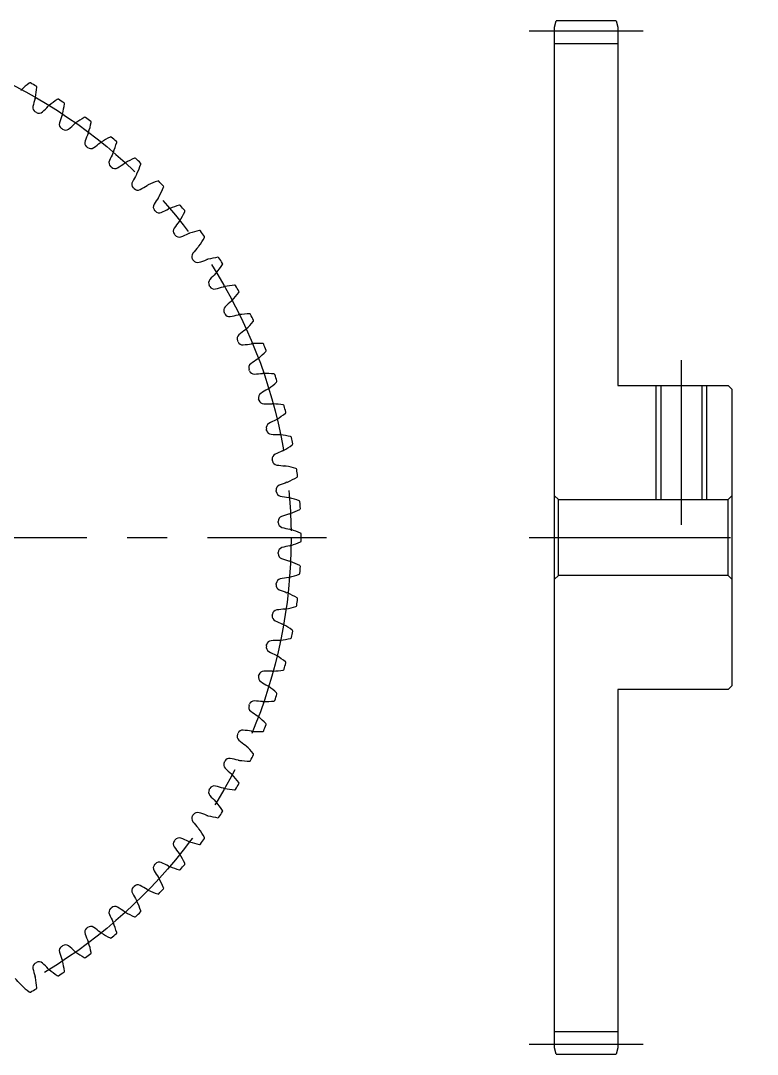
# Model space of a CAD drawing. Extents: x -2 to 118, y -8 to 94.
# Drawn here: x 59.5 to 117.6, y 10 to 91.6 of the extents above; entities that cross this region are included whole.
import ezdxf

# ---------------------------------------------------------------- set-up
doc = ezdxf.new("R2010")
doc.units = 0
doc.header["$LTSCALE"] = 0.5
doc.linetypes.add('CENTER', pattern=[50.8, 31.75, -6.35, 6.35, -6.35])
for name, color, linetype in [('MSM_CENTER', 1, 'CENTER'), ('MSM_CONTINUOUS', 7, 'CONTINUOUS'), ('MSM_NARROW', 5, 'CONTINUOUS')]:
    doc.layers.add(name, color=color, linetype=linetype)

msp = doc.modelspace()

# ---------------------------------------------------------------- linework, layer by layer
at = {"layer": 'MSM_CENTER'}
for p, q in [((99.6, 90.8), (108.6, 90.8)), ((111.6, 64.8), (111.6, 51.8)), ((-2, 50.8), (83.6, 50.8)), ((99.6, 50.8), (117.6, 50.8)), ((99.6, 10.8), (108.6, 10.8))]:
    msp.add_line(p, q, dxfattribs=at)
msp.add_circle((40.8, 50.8), 40, dxfattribs=at)
at = {"layer": 'MSM_CONTINUOUS'}
for p, q in [((101.6, 91.1), (101.734, 91.6)), ((106.466, 91.6), (101.734, 91.6)), ((106.466, 91.6), (106.6, 91.1)), ((101.6, 10.5), (101.6, 91.1)), ((106.6, 91.1), (106.6, 62.8)), ((101.6, 89.8), (106.6, 89.8)), ((106.6, 62.8), (115.3, 62.8)), ((109.979, 62.8), (109.979, 53.8)), ((113.221, 62.8), (113.221, 53.8)), ((115.3, 62.8), (115.6, 62.5)), ((115.6, 62.5), (115.6, 39.1)), ((101.9, 53.8), (101.6, 54.1)), ((115.6, 54.1), (115.3, 53.8)), ((101.9, 53.8), (115.3, 53.8)), ((101.9, 47.8), (101.9, 53.8)), ((115.3, 47.8), (115.3, 53.8)), ((101.6, 47.5), (101.9, 47.8)), ((115.3, 47.8), (101.9, 47.8)), ((115.3, 47.8), (115.6, 47.5)), ((106.6, 38.8), (106.6, 10.5)), ((115.3, 38.8), (106.6, 38.8)), ((115.6, 39.1), (115.3, 38.8)), ((101.6, 11.8), (106.6, 11.8)), ((101.734, 10), (101.6, 10.5)), ((101.734, 10), (106.466, 10)), ((106.6, 10.5), (106.466, 10))]:
    msp.add_line(p, q, dxfattribs=at)
for centre, radius, start, end in [((67.898, 76.876), 12.5, 128.39324, 132.1), ((60.184, 86.61), 0.08, 61.57344, 128.39324), ((40.8, 50.8), 40.8, 60.82656, 61.57344), ((59.963, 85.657), 0.665, 132.09996, 139.67695), ((48.297, 87.651), 12.5, 350.3, 354.00676), ((60.649, 86.355), 0.08, 354.00676, 60.82656), ((70.147, 82.49), 10, 162.72301, 166.45467), ((59.963, 85.657), 0.665, 342.72305, 350.30004), ((62.114, 84.385), 0.665, 128.49996, 136.07695), ((69.481, 75.123), 12.5, 124.79324, 128.5), ((62.394, 85.323), 0.08, 57.97344, 124.79324), ((40.8, 50.8), 40.8, 57.22656, 57.97344), ((50.596, 87.108), 12.5, 346.7, 350.40676), ((62.842, 85.038), 0.08, 350.40676, 57.22656), ((60.814, 84.738), 0.4, 166.45467, 239.47187), ((40.8, 50.8), 39, 59.32813, 59.47187), ((60.899, 84.688), 0.4, 239.32812, 312.34533), ((54.432, 91.783), 10, 312.34533, 316.07699), ((72.079, 80.585), 10, 159.12301, 162.85467), ((62.114, 84.385), 0.665, 339.12305, 346.70004), ((62.905, 83.415), 0.4, 162.85467, 235.87187), ((56.979, 90.847), 10, 308.74533, 312.47699), ((64.181, 82.981), 0.665, 124.89996, 132.47695), ((70.952, 73.274), 12.5, 121.19324, 124.9), ((64.519, 83.898), 0.08, 54.37344, 121.19324), ((40.8, 50.8), 40.8, 53.62656, 54.37344), ((52.857, 86.421), 12.5, 343.1, 346.80676), ((64.949, 83.586), 0.08, 346.80676, 53.62656), ((40.8, 50.8), 39, 55.72813, 55.87187), ((62.987, 83.359), 0.4, 235.72812, 308.74533), ((73.887, 78.562), 10, 155.52301, 159.25467), ((64.181, 82.981), 0.665, 335.52305, 343.10004), ((66.551, 82.344), 0.08, 50.77344, 117.59324), ((64.909, 81.962), 0.4, 159.25467, 232.27187), ((40.8, 50.8), 39, 52.12813, 52.27187), ((59.461, 89.752), 10, 305.14533, 308.87699), ((66.155, 81.449), 0.665, 121.29996, 128.87695), ((72.304, 71.336), 12.5, 117.59324, 121.3), ((40.8, 50.8), 40.8, 50.02656, 50.77344), ((55.07, 85.594), 12.5, 339.5, 343.20676), ((66.96, 82.005), 0.08, 343.20676, 50.02656), ((64.988, 81.902), 0.4, 232.12812, 305.14533), ((75.565, 76.43), 10, 151.92301, 155.65467), ((66.155, 81.449), 0.665, 331.92305, 339.50004), ((66.819, 80.387), 0.4, 155.65467, 228.67187), ((40.8, 50.8), 39, 48.52813, 48.67187), ((66.893, 80.322), 0.4, 228.52812, 301.54533), ((61.87, 88.503), 10, 301.54533, 305.27699), ((68.03, 79.797), 0.665, 117.69996, 125.27695), ((73.531, 69.318), 12.5, 113.99324, 117.7), ((68.481, 80.665), 0.08, 47.17344, 113.99324), ((40.8, 50.8), 40.8, 46.42656, 47.17344), ((57.226, 84.629), 12.5, 335.9, 339.60676), ((68.868, 80.301), 0.08, 339.60676, 46.42656), ((77.106, 74.196), 10, 148.32301, 152.05467), ((68.03, 79.797), 0.665, 328.32305, 335.90004), ((68.625, 78.695), 0.4, 152.05467, 225.07187), ((40.8, 50.8), 39, 44.92813, 45.07187), ((68.695, 78.625), 0.4, 224.92812, 297.94533), ((64.196, 87.106), 10, 297.94533, 301.67699), ((69.797, 78.03), 0.665, 114.09996, 121.67695), ((74.629, 67.226), 12.5, 110.39324, 114.1), ((70.301, 78.868), 0.08, 43.57344, 110.39324), ((40.8, 50.8), 40.8, 42.82656, 43.57344), ((59.318, 83.531), 12.5, 332.3, 336.00676), ((70.665, 78.481), 0.08, 336.00676, 42.82656), ((78.503, 71.87), 10, 144.72301, 148.45467), ((69.797, 78.03), 0.665, 324.72305, 332.30004), ((70.322, 76.893), 0.4, 148.45467, 221.47187), ((66.43, 85.565), 10, 294.34533, 298.07699), ((71.449, 76.155), 0.665, 110.49996, 118.07695), ((75.594, 65.07), 12.5, 106.79324, 110.5), ((72.005, 76.96), 0.08, 39.97344, 106.79324), ((40.8, 50.8), 40.8, 39.22656, 39.97344), ((40.8, 50.8), 39, 41.32813, 41.47187), ((70.387, 76.819), 0.4, 221.32812, 294.34533), ((61.336, 82.304), 12.5, 328.7, 332.40676), ((72.344, 76.551), 0.08, 332.40676, 39.22656), ((71.902, 74.988), 0.4, 144.85467, 217.87187), ((79.752, 69.461), 10, 141.12301, 144.85467), ((71.449, 76.155), 0.665, 321.12305, 328.70004), ((40.8, 50.8), 39, 37.72813, 37.87187), ((71.962, 74.909), 0.4, 217.72812, 290.74533), ((68.562, 83.887), 10, 290.74533, 294.47699), ((72.981, 74.181), 0.665, 106.89996, 114.47695), ((76.421, 62.857), 12.5, 103.19324, 106.9), ((63.274, 80.952), 12.5, 325.1, 328.80676), ((73.586, 74.949), 0.08, 36.37344, 103.19324), ((40.8, 50.8), 40.8, 35.62656, 36.37344), ((73.898, 74.519), 0.08, 328.80676, 35.62656), ((80.847, 66.979), 10, 137.52301, 141.25467), ((72.981, 74.181), 0.665, 317.52305, 325.10004), ((73.359, 72.987), 0.4, 141.25467, 214.27187), ((40.8, 50.8), 39, 34.12813, 34.27187), ((73.415, 72.905), 0.4, 214.12812, 287.14533), ((70.585, 82.079), 10, 287.14533, 290.87699), ((74.385, 72.114), 0.665, 103.29996, 110.87695), ((77.108, 60.596), 12.5, 99.59324, 103.3), ((75.038, 72.842), 0.08, 32.77344, 99.59324), ((40.8, 50.8), 40.8, 32.02656, 32.77344), ((65.123, 79.481), 12.5, 321.5, 325.20676), ((75.323, 72.394), 0.08, 325.20676, 32.02656), ((74.688, 70.899), 0.4, 137.65467, 210.67187), ((81.783, 64.432), 10, 133.92301, 137.65467), ((74.385, 72.114), 0.665, 313.92305, 321.50004), ((40.8, 50.8), 39, 30.52813, 30.67187), ((74.738, 70.814), 0.4, 210.52812, 283.54533), ((72.49, 80.147), 10, 283.54533, 287.27699), ((75.657, 69.963), 0.665, 99.69996, 107.27695), ((77.651, 58.297), 12.5, 95.99324, 99.7), ((76.355, 70.649), 0.08, 29.17344, 95.99324), ((40.8, 50.8), 40.8, 28.42656, 29.17344), ((76.61, 70.184), 0.08, 321.60676, 28.42656), ((82.559, 61.832), 10, 130.32301, 134.05467), ((75.657, 69.963), 0.665, 310.32305, 317.90004), ((66.876, 77.898), 12.5, 317.9, 321.60676), ((75.883, 68.731), 0.4, 134.05467, 207.07187), ((40.8, 50.8), 39, 26.92813, 27.07187), ((75.928, 68.643), 0.4, 206.92812, 279.94533), ((74.27, 78.099), 10, 279.94533, 283.67699), ((76.792, 67.736), 0.665, 96.09996, 103.67695), ((78.049, 55.968), 12.5, 92.39324, 96.1), ((68.526, 76.207), 12.5, 314.3, 318.00676), ((77.531, 68.378), 0.08, 25.57344, 92.39324), ((40.8, 50.8), 40.8, 24.82656, 25.57344), ((77.757, 67.897), 0.08, 318.00676, 24.82656), ((83.169, 59.188), 10, 126.72301, 130.45467), ((76.792, 67.736), 0.665, 306.72305, 314.30004), ((76.94, 66.493), 0.4, 130.45467, 203.47187), ((40.8, 50.8), 39, 23.32813, 23.47187), ((76.979, 66.402), 0.4, 203.32812, 276.34533), ((75.918, 75.943), 10, 276.34533, 280.07699), ((77.784, 65.443), 0.665, 92.49996, 100.07695), ((78.3, 53.619), 12.5, 88.79324, 92.5), ((78.562, 66.036), 0.08, 21.97344, 88.79324), ((70.067, 74.416), 12.5, 310.7, 314.40676), ((40.8, 50.8), 40.8, 21.22656, 21.97344), ((78.757, 65.543), 0.08, 314.40676, 21.22656), ((77.854, 64.193), 0.4, 126.85467, 199.87187), ((83.612, 56.511), 10, 123.12301, 126.85467), ((77.784, 65.443), 0.665, 303.12305, 310.70004), ((40.8, 50.8), 39, 19.72813, 19.87187), ((77.887, 64.1), 0.4, 199.72812, 272.74533), ((77.428, 73.689), 10, 272.74533, 276.47699), ((78.631, 63.092), 0.665, 88.89996, 96.47695), ((78.403, 51.259), 12.5, 85.19324, 88.9), ((79.444, 63.635), 0.08, 18.37344, 85.19324), ((40.8, 50.8), 40.8, 17.62656, 18.37344), ((71.492, 72.531), 12.5, 307.1, 310.80676), ((79.608, 63.13), 0.08, 310.80676, 17.62656), ((78.622, 61.84), 0.4, 123.25467, 196.27187), ((83.886, 53.812), 10, 119.52301, 123.25467), ((78.631, 63.092), 0.665, 299.52305, 307.10004), ((40.8, 50.8), 39, 16.12813, 16.27187), ((78.649, 61.745), 0.4, 196.12811, 269.14533), ((78.793, 71.344), 10, 269.14533, 272.87699), ((79.328, 60.692), 0.665, 85.29996, 92.87695), ((78.358, 48.897), 12.5, 81.59324, 85.3), ((80.174, 61.184), 0.08, 14.77344, 81.59324), ((40.8, 50.8), 40.8, 14.02656, 14.77344), ((72.796, 70.561), 12.5, 303.5, 307.20676), ((80.306, 60.669), 0.08, 307.20676, 14.02656), ((79.24, 59.443), 0.4, 119.65467, 192.67187), ((83.99, 51.1), 10, 115.92301, 119.65467), ((79.328, 60.692), 0.665, 295.92305, 303.50004), ((40.8, 50.8), 39, 12.52813, 12.67187), ((79.262, 59.347), 0.4, 192.52812, 265.54533), ((80.008, 68.918), 10, 265.54533, 269.27699), ((79.873, 58.254), 0.665, 81.69996, 89.27695), ((78.164, 46.542), 12.5, 77.99324, 81.7), ((80.748, 58.691), 0.08, 11.17344, 77.99324), ((73.973, 68.513), 12.5, 299.9, 303.60676), ((40.8, 50.8), 40.8, 10.42656, 11.17344), ((80.848, 58.169), 0.08, 303.60676, 10.42653), ((79.707, 57.012), 0.4, 116.05467, 189.07187), ((83.924, 48.388), 10, 112.32301, 116.05467), ((79.873, 58.254), 0.665, 292.32305, 299.90004), ((40.8, 50.8), 39, 8.92813, 9.07187), ((79.723, 56.915), 0.4, 188.92811, 261.94533), ((81.068, 66.42), 10, 261.94533, 265.67699), ((80.264, 55.785), 0.665, 78.09996, 85.67695), ((77.823, 44.205), 12.5, 74.39324, 78.1), ((75.02, 66.395), 12.5, 296.3, 300.00676), ((81.165, 56.167), 0.08, 7.57344, 74.39324), ((40.8, 50.8), 40.8, 6.82656, 7.57344), ((81.231, 55.64), 0.08, 300.00676, 6.82653), ((80.02, 54.557), 0.4, 112.45467, 185.47187), ((83.687, 45.685), 10, 108.72301, 112.45467), ((80.264, 55.785), 0.665, 288.72305, 296.30004), ((40.8, 50.8), 39, 5.32813, 5.47187), ((80.03, 54.459), 0.4, 185.32812, 258.34533), ((81.969, 63.861), 10, 258.34533, 262.07699), ((80.499, 53.298), 0.665, 74.49996, 82.07695), ((77.336, 41.893), 12.5, 70.79324, 74.5), ((81.422, 53.622), 0.08, 3.97344, 70.79324), ((81.455, 53.092), 0.08, 296.40676, 3.22656), ((40.8, 50.8), 40.8, 3.22656, 3.97344), ((80.179, 52.087), 0.4, 108.85467, 181.87187), ((83.281, 43.002), 10, 105.12301, 108.85467), ((80.499, 53.298), 0.665, 285.12305, 292.70004), ((75.932, 64.216), 12.5, 292.7, 296.40676), ((40.8, 50.8), 39, 1.72813, 1.87187), ((80.182, 51.988), 0.4, 181.72812, 254.74533), ((82.708, 61.25), 10, 254.74533, 258.47699), ((80.577, 50.8), 0.665, 70.89996, 78.47695), ((76.705, 39.616), 12.5, 67.19324, 70.9), ((81.519, 51.065), 0.08, 0.37344, 67.19324), ((40.8, 50.8), 40.8, 359.62656, 0.37344), ((80.182, 49.612), 0.4, 105.25467, 178.27187), ((82.708, 40.35), 10, 101.52301, 105.25467), ((80.577, 50.8), 0.665, 281.52305, 289.10004), ((76.705, 61.984), 12.5, 289.1, 292.80676), ((81.519, 50.535), 0.08, 292.80676, 359.62653), ((40.8, 50.8), 39, 358.12813, 358.27187), ((80.179, 49.513), 0.4, 178.12812, 251.14533), ((83.281, 58.598), 10, 251.14533, 254.87699), ((80.499, 48.302), 0.665, 67.29996, 74.87695), ((75.932, 37.384), 12.5, 63.59324, 67.3), ((81.455, 48.508), 0.08, 356.77344, 63.59324), ((40.8, 50.8), 40.8, 356.02656, 356.77344), ((80.03, 47.141), 0.4, 101.65467, 174.67187), ((81.969, 37.739), 10, 97.92301, 101.65467), ((80.499, 48.302), 0.665, 277.92305, 285.50004), ((77.336, 59.707), 12.5, 285.5, 289.20676), ((81.422, 47.978), 0.08, 289.20676, 356.02653), ((80.02, 47.043), 0.4, 174.52812, 247.54533), ((40.8, 50.8), 39, 354.52813, 354.67187), ((83.687, 55.915), 10, 247.54533, 251.27699), ((80.264, 45.815), 0.665, 63.69996, 71.27695), ((75.02, 35.205), 12.5, 59.99324, 63.7), ((40.8, 50.8), 40.8, 352.42656, 353.17344), ((81.231, 45.96), 0.08, 353.17344, 59.99324), ((79.723, 44.685), 0.4, 98.05467, 171.07187), ((81.068, 35.18), 10, 94.32301, 98.05467), ((80.264, 45.815), 0.665, 274.32305, 281.90004), ((77.823, 57.395), 12.5, 281.9, 285.60676), ((81.165, 45.433), 0.08, 285.60676, 352.42653), ((79.707, 44.588), 0.4, 170.92812, 243.94533), ((40.8, 50.8), 39, 350.92813, 351.07187), ((83.924, 53.212), 10, 243.94533, 247.67699), ((79.873, 43.346), 0.665, 60.09996, 67.67695), ((73.973, 33.087), 12.5, 56.39324, 60.1), ((40.8, 50.8), 40.8, 348.82656, 349.57344), ((80.848, 43.431), 0.08, 349.57344, 56.39324), ((79.262, 42.253), 0.4, 94.45467, 167.47187), ((80.008, 32.682), 10, 90.72301, 94.45467), ((79.873, 43.346), 0.665, 270.72305, 278.30004), ((78.164, 55.058), 12.5, 278.3, 282.00676), ((80.748, 42.909), 0.08, 282.00676, 348.82653), ((79.24, 42.157), 0.4, 167.32812, 240.34533), ((40.8, 50.8), 39, 347.32813, 347.47187), ((83.99, 50.5), 10, 240.34533, 244.07699), ((79.328, 40.908), 0.665, 56.49996, 64.07695), ((72.796, 31.039), 12.5, 52.79324, 56.5), ((40.8, 50.8), 40.8, 345.22656, 345.97344), ((80.306, 40.931), 0.08, 345.97344, 52.79324), ((78.649, 39.855), 0.4, 90.85467, 163.87187), ((78.793, 30.256), 10, 87.12301, 90.85467), ((79.328, 40.908), 0.665, 267.12305, 274.70004), ((78.358, 52.703), 12.5, 274.7, 278.40676), ((80.174, 40.416), 0.08, 278.40676, 345.22653), ((78.622, 39.76), 0.4, 163.72812, 236.74533), ((40.8, 50.8), 39, 343.72813, 343.87187), ((83.886, 47.788), 10, 236.74533, 240.47699), ((78.631, 38.508), 0.665, 52.89996, 60.47695), ((71.492, 29.069), 12.5, 49.19324, 52.9), ((40.8, 50.8), 40.8, 341.62656, 342.37344), ((79.608, 38.47), 0.08, 342.37344, 49.19324), ((77.854, 37.407), 0.4, 160.12812, 233.14533), ((40.8, 50.8), 39, 340.12813, 340.27187), ((77.887, 37.5), 0.4, 87.25467, 160.27187), ((77.428, 27.911), 10, 83.52301, 87.25467), ((78.631, 38.508), 0.665, 263.52305, 271.10004), ((78.403, 50.341), 12.5, 271.1, 274.80676), ((79.444, 37.965), 0.08, 274.80676, 341.62653), ((83.612, 45.089), 10, 233.14533, 236.87699), ((77.784, 36.157), 0.665, 49.29996, 56.87695), ((70.067, 27.184), 12.5, 45.59324, 49.3), ((40.8, 50.8), 40.8, 338.02656, 338.77344), ((78.757, 36.057), 0.08, 338.77344, 45.59324), ((76.94, 35.107), 0.4, 156.52811, 229.54533), ((40.8, 50.8), 39, 336.52813, 336.67187), ((76.979, 35.198), 0.4, 83.65467, 156.67187), ((75.918, 25.657), 10, 79.92301, 83.65467), ((77.784, 36.157), 0.665, 259.92305, 267.50004), ((78.3, 47.981), 12.5, 267.5, 271.20676), ((78.562, 35.564), 0.08, 271.20676, 338.02656), ((83.169, 42.412), 10, 229.54533, 233.27699), ((76.792, 33.864), 0.665, 45.69996, 53.27695), ((68.526, 25.393), 12.5, 41.99324, 45.7), ((40.8, 50.8), 40.8, 334.42656, 335.17344), ((77.757, 33.703), 0.08, 335.17344, 41.99324), ((75.883, 32.869), 0.4, 152.92811, 225.94533), ((40.8, 50.8), 39, 332.92813, 333.07187), ((75.928, 32.957), 0.4, 80.05467, 153.07187), ((74.27, 23.501), 10, 76.32301, 80.05467), ((76.792, 33.864), 0.665, 256.32305, 263.90004), ((78.049, 45.632), 12.5, 263.9, 267.60676), ((77.531, 33.222), 0.08, 267.60676, 334.42656), ((82.559, 39.768), 10, 225.94533, 229.67699), ((75.657, 31.637), 0.665, 42.09996, 49.67695), ((66.876, 23.702), 12.5, 38.39324, 42.1), ((74.738, 30.786), 0.4, 76.45468, 149.47187), ((72.49, 21.453), 10, 72.72301, 76.45467), ((40.8, 50.8), 40.8, 330.82656, 331.57344), ((76.61, 31.416), 0.08, 331.57344, 38.39324), ((74.688, 30.701), 0.4, 149.32812, 222.34533), ((40.8, 50.8), 39, 329.32813, 329.47187), ((81.783, 37.168), 10, 222.34533, 226.07699), ((75.657, 31.637), 0.665, 252.72305, 260.30004), ((77.651, 43.303), 12.5, 260.3, 264.00676), ((76.355, 30.951), 0.08, 264.00676, 330.82656), ((74.385, 29.486), 0.665, 38.49996, 46.07695), ((65.123, 22.119), 12.5, 34.79324, 38.5), ((73.359, 28.613), 0.4, 145.72812, 218.74533), ((40.8, 50.8), 39, 325.72813, 325.87187), ((73.415, 28.695), 0.4, 72.85467, 145.87187), ((70.585, 19.521), 10, 69.12301, 72.85467), ((74.385, 29.486), 0.665, 249.12305, 256.70004), ((77.108, 41.004), 12.5, 256.7, 260.40676), ((75.038, 28.758), 0.08, 260.40676, 327.22656), ((40.8, 50.8), 40.8, 327.22656, 327.97344), ((75.323, 29.206), 0.08, 327.97344, 34.79324), ((80.847, 34.621), 10, 218.74533, 222.47699), ((72.981, 27.419), 0.665, 34.89996, 42.47695), ((63.274, 20.648), 12.5, 31.19324, 34.9), ((40.8, 50.8), 39, 322.12813, 322.27187), ((71.962, 26.691), 0.4, 69.25468, 142.27187), ((68.562, 17.713), 10, 65.52301, 69.25467), ((40.8, 50.8), 40.8, 323.62656, 324.37344), ((73.898, 27.081), 0.08, 324.37344, 31.19324), ((71.902, 26.612), 0.4, 142.12812, 215.14533), ((79.752, 32.139), 10, 215.14533, 218.87699), ((72.981, 27.419), 0.665, 245.52305, 253.10004), ((76.421, 38.743), 12.5, 253.1, 256.80676), ((73.586, 26.651), 0.08, 256.80676, 323.62656), ((71.449, 25.445), 0.665, 31.29996, 38.87695), ((61.336, 19.296), 12.5, 27.59324, 31.3), ((70.322, 24.707), 0.4, 138.52812, 211.54533), ((78.503, 29.73), 10, 211.54533, 215.27699), ((40.8, 50.8), 39, 318.52813, 318.67187), ((70.387, 24.781), 0.4, 65.65468, 138.67187), ((66.43, 16.035), 10, 61.92301, 65.65467), ((71.449, 25.445), 0.665, 241.92305, 249.50004), ((75.594, 36.53), 12.5, 249.5, 253.20676), ((72.005, 24.64), 0.08, 253.20676, 320.02653), ((40.8, 50.8), 40.8, 320.02656, 320.77344), ((72.344, 25.049), 0.08, 320.77344, 27.59324), ((69.797, 23.57), 0.665, 27.69996, 35.27695), ((59.318, 18.069), 12.5, 23.99324, 27.7), ((68.625, 22.905), 0.4, 134.92812, 207.94533), ((40.8, 50.8), 39, 314.92813, 315.07187), ((68.695, 22.975), 0.4, 62.05468, 135.07187), ((64.196, 14.494), 10, 58.32301, 62.05467), ((69.797, 23.57), 0.665, 238.32305, 245.90004), ((74.629, 34.374), 12.5, 245.9, 249.60676), ((40.8, 50.8), 40.8, 316.42656, 317.17344), ((70.665, 23.119), 0.08, 317.17344, 23.99324), ((77.106, 27.404), 10, 207.94533, 211.67699), ((68.03, 21.803), 0.665, 24.09996, 31.67695), ((57.226, 16.971), 12.5, 20.39324, 24.1), ((70.301, 22.732), 0.08, 249.60676, 316.42656), ((66.819, 21.213), 0.4, 131.32812, 204.34533), ((40.8, 50.8), 39, 311.32813, 311.47187), ((66.893, 21.278), 0.4, 58.45468, 131.47187), ((61.87, 13.097), 10, 54.72301, 58.45467), ((68.03, 21.803), 0.665, 234.72305, 242.30004), ((40.8, 50.8), 40.8, 312.82656, 313.57344), ((68.868, 21.299), 0.08, 313.57344, 20.39324), ((75.565, 25.17), 10, 204.34533, 208.07699), ((66.155, 20.151), 0.665, 20.49996, 28.07695), ((73.531, 32.282), 12.5, 242.3, 246.00676), ((68.481, 20.935), 0.08, 246.00676, 312.82653), ((64.909, 19.638), 0.4, 127.72812, 200.74533), ((40.8, 50.8), 39, 307.72813, 307.87187), ((64.988, 19.698), 0.4, 54.85468, 127.87187), ((59.461, 11.848), 10, 51.12301, 54.85467), ((66.155, 20.151), 0.665, 231.12305, 238.70004), ((55.07, 16.006), 12.5, 16.79324, 20.5), ((66.96, 19.595), 0.08, 309.97344, 16.79324), ((73.887, 23.038), 10, 200.74533, 204.47699), ((64.181, 18.619), 0.665, 16.89996, 24.47695), ((52.857, 15.179), 12.5, 13.19324, 16.9), ((72.304, 30.264), 12.5, 238.7, 242.40676), ((66.551, 19.256), 0.08, 242.40676, 309.22653), ((40.8, 50.8), 40.8, 309.22656, 309.97344), ((62.905, 18.185), 0.4, 124.12812, 197.14533), ((72.079, 21.015), 10, 197.14533, 200.87699), ((40.8, 50.8), 39, 304.12813, 304.27187), ((62.987, 18.241), 0.4, 51.25468, 124.27187), ((56.979, 10.753), 10, 47.52301, 51.25467), ((64.181, 18.619), 0.665, 227.52305, 235.10004), ((70.952, 28.326), 12.5, 235.1, 238.80676), ((64.949, 18.014), 0.08, 306.37344, 13.19324), ((60.814, 16.862), 0.4, 120.52812, 193.54533), ((40.8, 50.8), 39, 300.52813, 300.67187), ((60.899, 16.912), 0.4, 47.65468, 120.67187), ((54.432, 9.817), 10, 43.92301, 47.65467), ((62.114, 17.215), 0.665, 13.29996, 20.87695), ((50.596, 14.492), 12.5, 9.59324, 13.3), ((64.519, 17.702), 0.08, 238.80676, 305.62653), ((40.8, 50.8), 40.8, 305.62656, 306.37344), ((70.147, 19.11), 10, 193.54533, 197.27699), ((62.114, 17.215), 0.665, 223.92305, 231.50004), ((69.481, 26.477), 12.5, 231.5, 235.20676), ((40.8, 50.8), 40.8, 302.02656, 302.77344), ((62.842, 16.562), 0.08, 302.77344, 9.59324), ((51.832, 9.041), 10, 40.32301, 44.05467), ((59.963, 15.943), 0.665, 220.32305, 227.90004), ((59.963, 15.943), 0.665, 9.69996, 17.27695), ((48.297, 13.949), 12.5, 5.99324, 9.7), ((62.394, 16.277), 0.08, 235.20676, 302.02653), ((67.898, 24.724), 12.5, 227.9, 231.60676), ((60.184, 14.99), 0.08, 231.60676, 298.42653), ((40.8, 50.8), 40.8, 298.42656, 299.17344), ((60.649, 15.245), 0.08, 299.17344, 5.99324)]:
    msp.add_arc(centre, radius, start, end, dxfattribs=at)
at = {"layer": 'MSM_NARROW'}
for p, q in [((109.6, 62.8), (109.6, 53.8)), ((113.6, 62.8), (113.6, 53.8))]:
    msp.add_line(p, q, dxfattribs=at)

doc.saveas('drawing.dxf')
